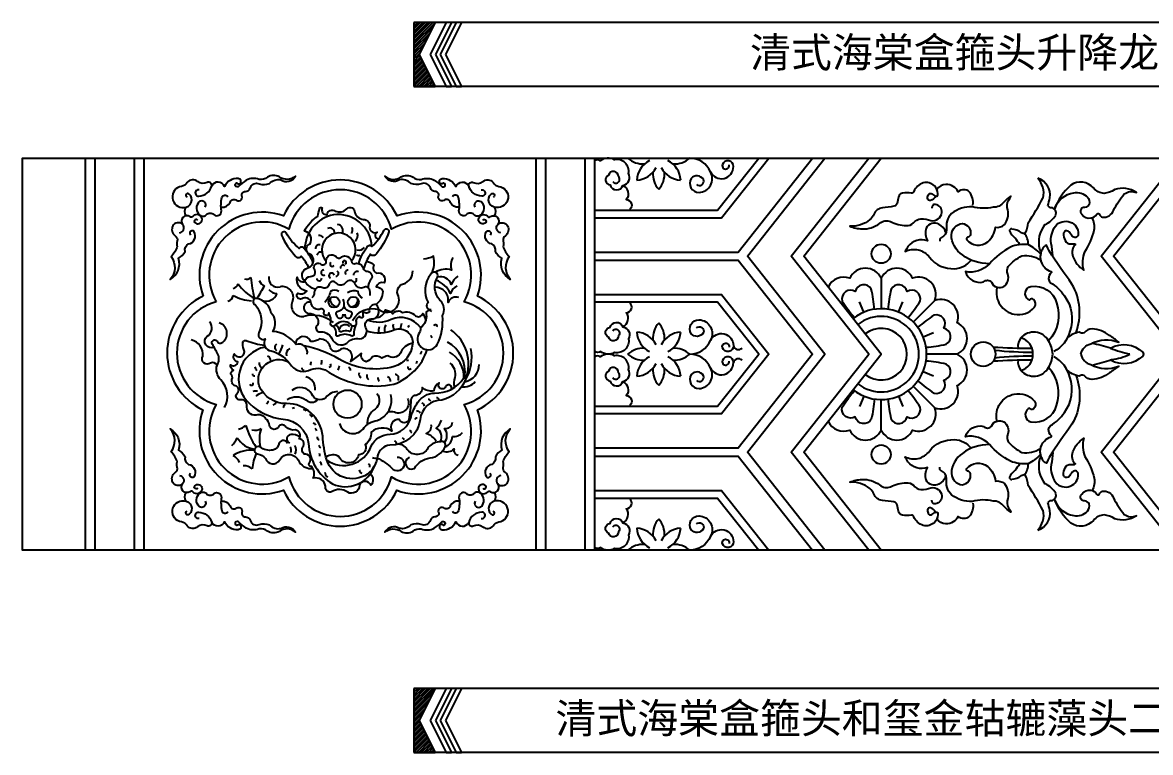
# Model space of a CAD drawing. Extents: x -66030 to 95157, y -13132 to 45879.
# Drawn here: x -57159 to -56008, y 3787 to 4532 of the extents above; entities that cross this region are included whole.
import ezdxf

# ---------------------------------------------------------------- set-up
doc = ezdxf.new("R2010")
doc.units = 0
doc.header["$LTSCALE"] = 100
doc.header["$MEASUREMENT"] = 0
for name, color, linetype in [('3', 11, 'CONTINUOUS'), ('4', 121, 'CONTINUOUS'), ('BH', 21, 'CONTINUOUS'), ('TEXT', 105, 'CONTINUOUS')]:
    doc.layers.add(name, color=color, linetype=linetype)
doc.styles.add('HZ', font='simhei.ttf')

# ---------------------------------------------------------------- blocks, each defined once
blk = doc.blocks.new('A$C7AC24738')
at = {"layer": '3'}
for p, q in [((64.1, 0), (64.1, 400)), ((74.1, 0), (74.1, 400)), ((114.1, 0), (114.1, 400)), ((124.1, 0), (124.1, 400)), ((524.1, 0), (524.1, 400)), ((534.1, 0), (534.1, 400)), ((574.1, 0), (574.1, 400)), ((584.1, 0), (584.1, 400)), ((858.5, 242.7), (854.1, 253.3)), ((893.9, 242.7), (898.3, 253.3)), ((918.9, 217.7), (929.5, 222.1)), ((918.9, 182.3), (929.5, 177.9)), ((858.5, 157.3), (854.1, 146.7)), ((893.9, 157.3), (898.3, 146.7))]:
    blk.add_line(p, q, dxfattribs=at)
for points in [[(584.1, 339), (713.2, 339), (761.4, 400)], [(584.1, 347), (709.3, 347), (751.2, 400)], [(584.1, 304), (730.1, 304), (806.1, 400)], [(818.8, 0), (739.7, 100), (818.8, 200), (739.7, 300), (818.8, 400)], [(863.5, 0), (784.3, 100), (863.5, 200), (784.3, 300), (863.5, 400)], [(876.2, 0), (797.1, 100), (876.2, 200), (797.1, 300), (876.2, 400)], [(1179.8, 0), (1100.7, 100), (1179.8, 200), (1100.7, 300), (1179.8, 400)], [(1192.6, 0), (1113.4, 100), (1192.6, 200), (1113.4, 300), (1192.6, 400)], [(584.1, 296), (730.1, 296), (806.1, 200), (730.1, 104), (584.1, 104)], [(584.1, 261), (713.2, 261), (761.4, 200), (713.2, 139), (584.1, 139)], [(584.1, 147), (709.3, 147), (751.2, 200), (709.3, 253), (584.1, 253)], [(584.1, 96), (730.1, 96), (806.1, 0)], [(584.1, 61), (713.2, 61), (761.4, 0)], [(584.1, 53), (709.3, 53), (751.2, 0)]]:
    blk.add_lwpolyline(points, dxfattribs=at)
for points in [[(602.2, 376.1, 1.086152), (608, 381.1, 0.91975), (598, 382.6, 0.758314), (599.5, 372.6, 0.740247), (612.6, 372.2, 0.518222), (618.4, 384.5, 0.518414), (604.1, 398.4, 0.295333), (589.5, 397.2, 0.335042), (584.1, 397.4)], [(701.9, 386, 0.302356), (680.8, 400)], [(687.6, 373.1, 0.783034), (694.8, 378, 0.523758), (682.2, 379.1, 0.584749), (690.3, 364.9, 0.562351), (701.9, 386, 0.798974), (725.4, 391.4, 0.885566), (714.2, 393.4, 1.27175), (721.1, 393)], [(202.9, 349.9, 0.310778), (211.7, 354.8, -0.458646), (217.5, 357.5, 0.82408), (223.8, 361.5, -0.555719), (227.4, 365.9, 0.321846), (232.2, 369.5, -0.439173), (241.5, 373.8, 0.204998), (251.9, 374.2, -0.249845), (263.6, 377.8, 0.440117), (278.4, 381.5, -0.349568), (262.1, 380.8, 0.267481), (249.8, 380.6, -0.227632), (241.5, 378.2, 0.210096), (228.2, 377.5, 0.03781), (220, 370.8, -1.109065), (218.6, 374.8, 0.374702), (222.1, 374.2, 0.656493), (220, 379.1, 0.317304), (206, 370.9, 0.650652), (193, 371.6)], [(445.3, 349.9, -0.310778), (436.5, 354.8, 0.458646), (430.8, 357.5, -0.82408), (424.5, 361.5, 0.555719), (420.8, 365.9, -0.321846), (416.1, 369.5, 0.439173), (406.8, 373.8, -0.204998), (396.3, 374.2, 0.249845), (384.6, 377.8, -0.440117), (369.8, 381.5, 0.349568), (386.2, 380.8, -0.267481), (398.5, 380.6, 0.227632), (406.8, 378.2, -0.210096), (420.1, 377.5, -0.03781), (428.2, 370.8, 1.109065), (429.7, 374.8, -0.374702), (426.1, 374.2, -0.656493), (428.2, 379.1, -0.317304), (442.2, 370.9, -0.650652), (455.3, 371.6)], [(180.2, 367.7, 1.130879), (179.7, 361.2, 0.331427), (193, 371.6, 0.63231), (188.3, 375.1, -0.273319), (178.6, 376, 0.454289), (168.1, 375.1, -0.227719), (162.2, 371.1, 0.988653), (164.7, 349.7, 0.711253), (170, 363.3, 1.363735), (167.9, 360.2, 1.363735)], [(468.1, 367.7, -1.130879), (468.5, 361.2, -0.331427), (455.3, 371.6, -0.63231), (459.9, 375.1, 0.273319), (469.7, 376, -0.454289), (480.2, 375.1, 0.227719), (486, 371.1, -0.988653), (483.6, 349.7, -0.711253), (478.2, 363.3, -1.363735), (480.3, 360.2, -1.363735)], [(612.6, 372.2, -0.467092), (616.1, 357.7, -0.661983), (619.7, 347.5)], [(931.5, 361.5, -0.291721), (926.4, 356.7, -0.437061), (923.6, 358.9, -0.186566), (924.8, 363.2, -0.408935), (928, 363.4, 0.108567), (932.1, 361.3, 0.332428), (933.5, 361.6, 0.098596), (934, 363.8, 0.161916), (930.5, 371.8, 0.252329), (919.1, 374.7, 0.202344), (909.4, 366, -0.41095), (907.1, 364.2, 0.09457), (897.9, 364.3, 0.264213), (894.6, 361.8, 0.102607), (892.9, 355.4, -0.321601), (889.2, 350.8, -0.009067), (877.4, 349.4, 0.254367), (868.6, 342.6, -0.137889), (864.5, 337.2, -0.204306), (844.2, 330.6, 0.09875), (856.6, 327.8, 0.178977), (874.6, 333.4, -0.304042), (885.7, 335.2, 0.103149), (901.8, 331.2, 0.234601), (909, 333.8, -0.1839), (916.7, 338.1, -0.095491), (927, 336.4, 0.454947), (938, 344.4, 0.399254), (931.6, 352.8, 0.497309), (928, 348.8, 0.348644)], [(969.7, 352.1, 0.224213), (966.1, 365.6, 0.374696), (954.9, 365.7, 0.278618), (942.3, 373.1, 0.240842), (932.9, 368.1, 0.165693)], [(1053.5, 348.9, -0.274884), (1072.7, 364.7, -0.247114), (1086.7, 360.3, -0.255255), (1088.5, 352.7, -0.2466), (1083.8, 349.7, 0.275054), (1080.2, 348, 0.331434), (1080.9, 342.7, 0.290268), (1090, 338.9, 0.279691), (1096.1, 342.7, -0.601907), (1098.6, 343, 0.233442), (1102, 339.7, 0.347725), (1113.2, 346.7, -0.056369), (1124.3, 363.4, -0.278071), (1136.7, 364.8, 0.239532), (1114.5, 367.9, -0.125239), (1103.7, 364, -0.214468), (1093, 369.6, 0.379926), (1069.7, 372.3, 0.123933), (1053, 348, 0.123933)], [(186.3, 349.9, 1.046834), (179.1, 354.1, 0.471482), (182.7, 340.8, 0.269224), (187.7, 342.3, -0.428676), (195.3, 342.3, 0.662797), (202.9, 346.2, -0.097643), (203.4, 359.7, -0.663723), (209.5, 360.6)], [(461.9, 349.9, -1.046834), (469.2, 354.1, -0.471482), (465.5, 340.8, -0.269224), (460.6, 342.3, 0.428676), (453, 342.3, -0.662797), (445.3, 346.2, 0.097643), (444.9, 359.7, 0.663723), (438.7, 360.6)], [(986.8, 292.3, -0.171225), (959.2, 301.2, -0.247912), (947.8, 321.8, -0.378787), (959, 333.2, -0.440652), (967.3, 321.9, -0.301053), (964.1, 319.2, 0.443871), (963.5, 316.7, 0.405876), (984.9, 314.5, 0.190064), (992.7, 329.4, 0.21315), (1001.9, 332.1, 0.235303), (1005.3, 347.2, -0.238547), (1006.2, 356.9, 0.109966), (1008.5, 361.2, 0.072766), (1001.5, 355.2, -0.248726), (990.5, 349.8, -0.11668), (969.3, 350.2, 0.183346), (948.1, 343.6, 0.249102), (943, 326.9, -0.280608), (937.8, 319, 0.474435), (936.2, 315.3, 0.474435)], [(288.1, 274.2, -0.62365), (291.2, 288, 0.693281), (292.5, 302.5, -0.638095), (293.3, 312.7, 0.52329), (287.6, 325.5, -0.132509), (301.2, 340.8, -0.001972), (303, 348.3, -0.757977), (305.7, 349.2, 0.624918), (310.9, 342.5, -0.613501), (319, 345.9, 0.317022), (330.8, 348.3, -0.725001), (338.9, 344.3, 0.289499), (349.4, 337.2, -0.425115), (354, 329.3, 0.569026), (362, 324.6, 0.81395), (363.5, 317.6, 0.81395)], [(160.1, 323.7, 0.613739), (163.3, 332.2, 0.515798), (153.2, 330.8, 0.347237), (155.6, 320.8, -0.344938), (157.8, 315.4, 0.159841), (157.9, 309.9, -0.116888), (151.5, 299.7, -0.363475), (150.5, 276.3, 0.357198), (159.2, 297.8, 0.138305), (165.8, 304.7, -0.344206), (169.4, 312.4, 0.510534), (175.1, 324.9, 1.079479), (171.3, 321.5)], [(178.7, 336.6, 1.020451), (175.6, 334.4, 0.701022), (183.1, 337.4, 0.65718), (174, 340.7, -0.428237), (170.8, 340.3, 0.852992), (163.3, 332.2, 0.885227)], [(356.5, 309.7, 0.439093), (317.2, 342.1, 0.358518), (288, 307, 0.358518)], [(469.6, 336.6, -1.020451), (472.6, 334.4, -0.701022), (465.2, 337.4, -0.65718), (474.3, 340.7, 0.428237), (477.4, 340.3, -0.852992), (484.9, 332.2, -0.885227)], [(488.1, 323.7, -0.613739), (484.9, 332.2, -0.515798), (495, 330.8, -0.347237), (492.7, 320.8, 0.344938), (490.4, 315.4, -0.159841), (490.3, 309.9, 0.116888), (496.7, 299.7, 0.363475), (497.7, 276.3, -0.357198), (489.1, 297.8, -0.138305), (482.5, 304.7, 0.344206), (478.8, 312.4, -0.510534), (473.2, 324.9, -1.079479), (477, 321.5)], [(1051.2, 300.2, 0.063681), (1049.5, 313, -0.176538), (1054, 330.7, -0.327128), (1069.1, 334.6, -0.344557), (1077.2, 322.4, -0.61801), (1072.1, 319.6, -0.079795), (1068.8, 323.7, 0.32137), (1064.4, 325.7, 0.218026), (1062.4, 323.5, 0.168951), (1064.1, 315.8, 0.331423), (1069.7, 312.4, -0.21007), (1074.5, 311.9, 0.22978), (1071.3, 306.5, 0.158706), (1071.8, 299.7, 0.156555), (1083, 285.7, -0.164112), (1084, 304.5, 0.098922), (1093.5, 326.4, 0.166554), (1091.4, 339.2)], [(296.6, 293.2, 0.086253), (287.3, 307.8, 0.615137), (282.4, 307.7, -0.092944), (268.9, 323.7, 0.817016), (264.1, 321.5, 0.078948), (278.5, 300, 0.546622), (284.4, 300.1, -0.068463), (291.8, 288.2)], [(343, 292.5, -0.094771), (351.7, 309.4, -0.615137), (356.5, 309.7, 0.092944), (368.9, 326.6, -0.817016), (373.8, 324.8, -0.078948), (361, 302.3, -0.546622), (355.1, 301.9, 0.081623), (347.8, 286.9)], [(941.9, 324.2, 0.235471), (935.1, 332.5, 0.427463), (922.2, 328.6, 0.229649), (923.5, 315.7, 0.32909), (903.4, 309.7, 0.034927), (900.5, 304.6, -0.16805), (913.9, 306.5, -0.163311), (925.5, 298.8, 0.241491), (951, 287.2, 0.227223), (968.1, 296)], [(1038.9, 302.4, 0.075686), (1026.1, 311.8, 0.123791), (1008.1, 309.2, 0.090069), (986.8, 292.3, -0.258925), (962.2, 284.2, 0.398628), (980.7, 273.7, -0.448505), (988.8, 273.4, 0.24955), (994.4, 268.2, 0.182286), (1001.2, 268.9, 0.333474), (1005.4, 281.7, -0.223242), (1005.9, 289.3, -0.110249), (1019.8, 300.2, -0.194826), (1038.8, 296.1)], [(1075, 222, 0.223055), (1070.9, 271.5, -0.015361), (1047.5, 305.4, -0.033552), (1044.9, 311.2, 0.207195), (1040.9, 307.5, 0.099448), (1039.2, 303.5, 0.027763), (1038.5, 300.1, 0.054043), (1038.6, 297.1, 0.134475), (1042.7, 288.7, 0.14214), (1049.7, 284.2, -0.634389), (1049.9, 283.2, 0.224478), (1047, 276.9, 0.211156), (1049, 272.9, -0.11075), (1063.1, 259.6, -0.251109), (1068.7, 223.4, -0.216664), (1052.5, 202.8)], [(298.8, 266.2, -0.192323), (288.1, 274.2, -0.371236), (293.8, 279.3, 0.653008), (297.7, 286.7, -0.854587), (304.8, 291.5, 0.627025), (309.9, 295.4, -0.671263), (319.7, 299.8, 0.563985), (325.5, 299.3, -0.492753), (335.7, 294.8, 0.595438), (339.5, 292.5, -0.421858), (347.7, 287.5, 0.279572), (351.7, 284.5, -0.576611), (355.8, 276.4, 0.239822), (352.7, 267.8, 0.239822)], [(417.1, 282.2, 0.20916), (419.2, 299.8, -0.101285), (409.1, 297)], [(350.9, 294.7, -0.196722), (358.7, 290.8, 0.448682), (361.2, 282.7, -0.653065), (368.9, 272.8, 0.385121), (360.7, 268.6, -0.373037), (367.5, 263.8, -0.247367), (360.7, 250.8, 0.522284), (353.9, 243.1, -0.466815), (347.3, 243.7, 0.122733), (347.3, 239.6, -1.244252), (344.1, 238.4, 0.44251), (340.5, 231.8, -0.875136), (334.7, 230.6, 0.385369), (319.6, 230.1, -0.737565), (314.2, 230.6, 0.177372), (312.5, 242.3, -1.46177), (307.9, 243.2, 0.614172), (302.8, 245.6, -0.421088), (294.3, 253.2, 0.471111), (284.9, 256.6, -0.857623), (280.8, 262.3, 0.351057), (290, 264.2, -0.431266), (280.3, 278.5, 0.462806), (288.1, 274.2, 0.480309)], [(439.2, 298.6, 0.209275), (437.6, 285.8, 0.231263), (421.4, 283.5, 0.231263)], [(336.7, 234.4, -0.363585), (363.7, 245.4, 0.740754), (383.6, 259.2, -0.497751), (388.6, 271.8, 0.353964), (398.1, 285, 0.353964)], [(417.6, 243.4, 0.870556), (412, 240.4, -0.268855), (406.2, 227.1, -0.176077), (404, 220.5, 0.961253), (423.2, 209.8, 0.131829), (428.5, 239.3, 0.354537), (425.9, 255.2, -0.329986), (423.4, 278.7, 0.997452), (416.6, 281.5, 0.298305), (413.8, 252.6, 0.774652), (416.9, 245.5)], [(444, 279.7, 0.119491), (437.5, 271.1, 0.380312), (423.4, 278.7, 0.380312)], [(876.2, 277.5, 0.630869), (844.1, 277.5, 0.384355), (822.1, 268.4, 0.137342)], [(931, 254.8, 0.630869), (908.3, 277.5, 0.630869), (876.2, 277.5), (876.2, 246.3)], [(354.7, 259.9, 0.120746), (353.9, 266.3, 0.457927), (348.3, 268.1, -0.460788), (339, 272.4, 0.539873), (329.8, 273.2, -0.520478), (320.3, 272.3, 0.65739), (312.6, 270.6, -0.470116), (305.5, 268, 0.535048), (297.7, 263, -0.268854), (295.3, 257.6)], [(322.6, 264, 0.291234), (314.3, 264, -0.099469), (308.6, 252.8)], [(445.3, 257.7, 0.406718), (434.2, 252.7, 0.464846), (421, 268.3, 0.464846)], [(443.6, 269.2, 0.284625), (436.7, 261.9, 0.196743), (421.9, 275.4)], [(869.2, 245.7, 0.036886), (866.1, 266.3, 0.695033), (849.8, 263.8, 0.695033), (836.5, 254, 0.036886), (848.8, 237.3)], [(903.6, 237.3, 0.036886), (915.9, 254, 0.695033), (902.6, 263.8, 0.695033), (886.3, 266.3, 0.036886), (883.2, 245.7)], [(994.3, 267.6, 0.417985), (1012, 240.7, 0.267385), (1032.7, 247.8, 0.36593), (1031.7, 255.9, 0.367265), (1027.6, 255.2, -0.150384), (1026.3, 255.8, -0.666006), (1029, 268.9, -0.391651), (1055.2, 252.3, -0.269669), (1047, 213.6)], [(290.5, 200, 0.593117), (279.1, 209.7, 0.217518), (255.5, 223.2, 0.344091), (253.8, 241.9, 0.304616), (239.1, 256.7, 0.975878), (237.4, 250.5, -0.297269), (241.1, 221.7, 0.754165), (247.7, 215.7, 0.583614), (253.8, 203.4, -0.173108), (274.5, 188.1, 0.367067), (294.3, 184.4, -0.259745), (312.9, 181.4, 0.193139), (378.8, 169.3, 0.228997), (413, 204.6, 0.22306)], [(347, 257.1, -0.29845), (342.6, 264, 0.21378), (331.5, 262.6, 0.21378)], [(953.7, 200, 0.630869), (953.7, 232.1, 0.630869), (931, 254.8), (908.9, 232.7)], [(294.4, 253, 1.04149), (292, 241.4, -0.589623), (301, 229.5, 0.634259), (302.2, 222.7, -0.334014), (315.7, 215.9, 0.488345), (330.9, 211.3, -0.298175), (344, 215.5, 0.560544), (350, 227.5, -0.607458), (357.6, 235.9, 0.589094), (360.7, 250.8, 0.589094)], [(334.8, 237.6, 0.093262), (336.4, 241.1, 0.332763), (334.9, 243.3, -0.207044), (328, 248.2, -0.207044), (321.1, 243.3, 0.332763), (319.6, 241.1, 0.093262), (321.2, 237.6)], [(360.1, 237.2, 0.330474), (370.3, 245.1, -0.189481), (377.9, 241.3, -0.434502), (387.6, 242.5, -0.307647), (400.8, 239.2, 0.492858), (408.4, 241.4, -0.071639), (411.5, 234.4)], [(612.6, 227.8, 0.467092), (616.1, 242.3, 0.661983), (619.7, 252.5)], [(195.4, 207.2, -0.893258), (188.3, 218.3, 0.481392), (190.8, 233)], [(206, 145.7, 0.340163), (202.2, 173.7, -0.25374), (198.4, 188.6, 0.261253), (199.3, 200.1, 0.024563), (193.7, 209.9, -1.182525), (198.8, 212.5, 0.489965), (204.4, 212.4, 0.609279), (200.5, 231.9)], [(406.2, 227.1, 0.350715), (376.1, 235.3, -0.218148), (352.1, 234.8)], [(602.2, 223.9, -1.086152), (608, 218.9, -0.91975), (598, 217.4, -0.758314), (599.5, 227.4, -0.740247), (612.6, 227.8, -0.518222), (618.4, 215.5, -0.518414), (604.1, 201.6, -0.295333), (589.5, 202.8, -0.335042), (584.1, 202.6)], [(687.6, 226.9, -0.783034), (694.8, 222, -0.523758), (682.2, 220.9, -0.584749), (690.3, 235.1, -0.562351), (701.9, 214, -0.798974), (725.4, 208.6, -0.885566), (714.2, 206.6, -1.27175), (721.1, 207)], [(921.9, 207, 0.036886), (942.5, 210.1, 0.695033), (940, 226.4, 0.695033), (930.2, 239.7, 0.036886), (913.5, 227.4)], [(351.1, 223.8, 0.172832), (379.8, 225, -0.553773), (398, 210.3, -0.298571), (379.2, 187.3, -0.198485), (323, 194.9, 0.086281), (287.5, 208.4)], [(339.7, 229.4, 0.097025), (338, 220.1, -0.640417), (335.3, 218.7, 0.244522), (322.7, 218.7, -0.787865), (320, 220.1, 0.282682), (317, 228.1)], [(336.4, 228.8, 0.069471), (334.6, 223.4, -0.335032), (332.8, 223.6, 0.177824), (325.5, 222.9, -0.442086), (323.4, 223.8, 0.186383), (320.5, 229.2, 0.186383)], [(1015.9, 193.8, 0.203685), (1018.7, 183.3, 0.508002), (1047, 186.4, 0.129039), (1051.2, 200, 0.129039), (1047, 213.6, 0.508002), (1018.7, 216.7, 0.203685), (1015.9, 206.2)], [(1079.9, 200, -0.281708), (1090.1, 210.6, -0.226467), (1118.6, 212.2, 0.03606), (1109.2, 219, 0.155681), (1091.5, 225.9, 0.207374), (1083.2, 221.8, -0.270566), (1078.3, 222.3, 0.147036), (1066.2, 216.6, 0.147036)], [(198.4, 188.6, 0.409109), (191.8, 190.9, -0.834113), (183.8, 197.9, 0.397121), (172.1, 214.5, 0.397121)], [(355, 78, -0.395921), (355.3, 66.2, 0.694252), (343.7, 66.2, -0.572193), (331.8, 59.1, 0.31639), (315.4, 59.5, -0.594546), (309.1, 65.2, 0.442532), (296.5, 73.4, 0.288168), (295, 85.4, -0.697438), (292.7, 89, 0.686337), (287.2, 98, -0.329712), (285.8, 105.2, 0.608196), (282.3, 113.6, 0.55821), (278.5, 122.7, -0.233532), (268.8, 125.8, 0.488997), (261.5, 126.5, -0.730222), (251.8, 127.2, 0.23708), (248, 134.3, 0.312009), (238.2, 137.8, -0.521548), (229, 147.8, 0.440805), (221.9, 153.5, -0.671875), (218.6, 159.6, 0.540571), (218.2, 167.4, -0.464553), (213.6, 174.3, 0.360369), (212.5, 179.7, -0.308729), (215.1, 183.6, -0.30267), (212.2, 189.2, 0.643658), (219.6, 192.3, -0.545887), (216, 200.2, 0.771701), (226.6, 202.7, -0.104974), (224.7, 210.9, -0.64144), (228.8, 213.7, 0.072442), (246.6, 209.3, 0.072442)], [(247.4, 207.3, 0.620032), (231.8, 149.2, 0.161714), (265.8, 133.8, -0.352274), (291.9, 109, 0.252398), (316.2, 67.6, 0.438639), (359.1, 85.9)], [(398, 211.1, 0.272039), (385.5, 200.9, -0.429716), (372.6, 198.4, 0.04534), (366.6, 196, 0.254134), (357, 197.2, -0.203741), (350.7, 192.3, -0.432693), (345.7, 200.6, 0.030215), (334.6, 192.4, 0.886136), (323, 203.9, -0.604656), (314, 207.8, 0.315983), (303, 215.6, -0.162897), (294.3, 212.9, 0.769142), (278.4, 210.6)], [(701.9, 186, 0.302356), (680.8, 200, 0.302356), (701.9, 214)], [(1018.7, 183.3, 0.349126), (1031.1, 200, 0.349126), (1018.7, 216.7, 0.349126)], [(1110.2, 206.1, -0.341788), (1143.1, 201.9, -0.199108), (1143.9, 200, -0.199108), (1143.1, 198.1, -0.341788), (1110.2, 193.9)], [(602.2, 176.1, 1.086152), (608, 181.1, 0.91975), (598, 182.6, 0.758314), (599.5, 172.6, 0.740247), (612.6, 172.2, 0.518222), (618.4, 184.5, 0.518414), (604.1, 198.4, 0.295333), (589.5, 197.2, 0.335042), (584.1, 197.4)], [(687.6, 173.1, 0.783034), (694.8, 178, 0.523758), (682.2, 179.1, 0.584749), (690.3, 164.9, 0.562351), (701.9, 186, 0.798974), (725.4, 191.4, 0.885566), (714.2, 193.4, 1.27175), (721.1, 193)], [(931, 145.2, 0.630869), (953.7, 167.9, 0.630869), (953.7, 200), (922.5, 200)], [(1075, 178, -0.223055), (1070.9, 128.5, 0.015361), (1047.5, 94.6, 0.033552), (1044.9, 88.8, -0.207195), (1040.9, 92.5, -0.099448), (1039.2, 96.5, -0.027763), (1038.5, 99.9, -0.054043), (1038.6, 102.9, -0.134475), (1042.7, 111.3, -0.14214), (1049.7, 115.8, 0.634389), (1049.9, 116.8, -0.224478), (1047, 123.1, -0.211156), (1049, 127.1, 0.11075), (1063.1, 140.4, 0.251109), (1068.7, 176.6, 0.216664), (1052.5, 197.2)], [(1079.9, 200, 0.281708), (1090.1, 189.4, 0.226467), (1118.6, 187.8, -0.03606), (1109.2, 181, -0.155681), (1091.5, 174.1, -0.207374), (1083.2, 178.2, 0.270566), (1078.3, 177.7, -0.163809), (1065.1, 184.4, -0.18002)], [(310.4, 92, 0.495055), (355.6, 106, -0.286761), (375, 118.4, 0.342957), (396.4, 136.1, -0.081779), (403.3, 150.9, -0.236445), (420.4, 160.3, 0.265774), (450.1, 175.6, -1.022016), (452, 174.4, -0.25164), (427.8, 153.2, 0.386485), (405.7, 133.3, -0.388277), (374.7, 107.2, 0.309653), (362.3, 96.3, -0.206455), (351.9, 77.7, -0.504092), (310.4, 92, -0.060833), (306.3, 116.3, 0.384739), (269.4, 149.6, -0.309672), (241.5, 167.7, -0.664782), (271.4, 192.1)], [(441, 166.2, -0.15601), (441.5, 176.2, 0.270807), (436.4, 190.9, 0.270807)], [(913.5, 172.6, 0.036886), (930.2, 160.3, 0.695033), (940, 173.6, 0.695033), (942.5, 189.9, 0.036886), (921.9, 193)], [(994.3, 132.4, -0.417985), (1012, 159.3, -0.267385), (1032.7, 152.2, -0.36593), (1031.7, 144.1, -0.367265), (1027.6, 144.8, 0.150384), (1026.3, 144.2, 0.666006), (1029, 131.1, 0.391651), (1055.2, 147.7, 0.269669), (1047, 186.4)], [(298.4, 163.2, 0.392269), (288.9, 177, 0.392269)], [(321.5, 161.9, 0.219284), (309.4, 155.7, -0.506062), (295.1, 159.2, 0.452956), (274.9, 163, 0.452956)], [(437.3, 164, 1.019407), (431.7, 166.9, -1.144763), (425.2, 170.6, 0.279881), (419.6, 162.6, -0.251812), (407.9, 166, -0.423337), (399.9, 157.7, 0.325347), (396.2, 153, -0.024698), (394.3, 133.3, -0.712275), (384.5, 133.5, 0.605925), (376.9, 121.6, 0.338151), (355.6, 120.5, -0.260942), (349.7, 107.7, -0.538382), (342.9, 97.3, -0.719222), (322.9, 95.3, 0.334763), (309.6, 94.8)], [(612.6, 172.2, -0.467092), (616.1, 157.7, -0.661983), (619.7, 147.5)], [(869.2, 154.3, -0.036886), (866.1, 133.7, -0.695033), (849.8, 136.2, -0.695033), (836.5, 146, -0.036886), (848.8, 162.7)], [(876.2, 122.5, 0.630869), (908.3, 122.5, 0.630869), (931, 145.2), (908.9, 167.3)], [(883.2, 154.3, 0.036886), (886.3, 133.7, 0.695033), (902.6, 136.2, 0.695033), (915.9, 146, 0.036886), (903.6, 162.7)], [(270, 153.8, -0.308698), (288.9, 153.5, 0.435474), (301.4, 153.8, 0.435474)], [(323.4, 129.2, 0.582335), (347.4, 123.5, -0.228651), (361.9, 132.3, 0.388579), (375.7, 158.9, 0.388579)], [(361.5, 159.9, -0.426387), (359.7, 143.9, 0.270942), (351.5, 127.5, 0.270942)], [(392.9, 154.9, -0.694838), (379.4, 140.7, 0.127504), (372.9, 141, 0.127504)], [(822.1, 131.6, 0.384355), (844.1, 122.5, 0.630869), (876.2, 122.5), (876.2, 153.7)], [(421.9, 111.1, 0.203045), (412, 119, 0.345743), (417.1, 128, 0.345743)], [(426.3, 110.7, 0.443127), (422.1, 124.5, 0.149829), (427.4, 132.8)], [(430.6, 109.8, 0.341726), (430.6, 124.3, 0.439479), (438.7, 130.6, 0.439479)], [(1038.9, 97.6, -0.075686), (1026.1, 88.2, -0.123791), (1008.1, 90.8, -0.090069), (986.8, 107.7, 0.258925), (962.2, 115.8, -0.398628), (980.7, 126.3, 0.448505), (988.8, 126.6, -0.24955), (994.4, 131.8, -0.182286), (1001.2, 131.1, -0.333474), (1005.4, 118.3, 0.223242), (1005.9, 110.7, 0.110249), (1019.8, 99.8, 0.194826), (1038.8, 103.9)], [(160.1, 76.3, -0.613739), (163.3, 67.8, -0.515798), (153.2, 69.2, -0.347237), (155.6, 79.2, 0.344938), (157.8, 84.6, -0.159841), (157.9, 90.1, 0.116888), (151.5, 100.3, 0.363475), (150.5, 123.7, -0.357198), (159.2, 102.2, -0.138305), (165.8, 95.3, 0.344206), (169.4, 87.6, -0.510534), (175.1, 75.1, -1.079479), (171.3, 78.5)], [(431.3, 105.5, 0.301822), (438.7, 116.1, 0.266731), (449, 120.1)], [(488.1, 76.3, 0.613739), (484.9, 67.8, 0.515798), (495, 69.2, 0.347237), (492.7, 79.2, -0.344938), (490.4, 84.6, 0.159841), (490.3, 90.1, -0.116888), (496.7, 100.3, -0.363475), (497.7, 123.7, 0.357198), (489.1, 102.2, 0.138305), (482.5, 95.3, -0.344206), (478.8, 87.6, 0.510534), (473.2, 75.1, 1.079479), (477, 78.5)], [(270.4, 108.7, 0.638901), (261.9, 109.6, -0.300902), (255.3, 102.1, -0.212547), (242.4, 105.4, 1.15526), (239.8, 98.2, -0.191988), (248, 93.4, 0.627631), (262.2, 91.7, -0.336191), (273.9, 97.5, -0.243627), (282.5, 89.5, 0.277677), (296.2, 83.5, 0.277677)], [(394.9, 94.7, 1.093112), (399.9, 83.5, -0.238081), (415.8, 94.1, 0.255927), (431.3, 105.5, 0.6712), (426.3, 110.7, 0.195472), (414.4, 105.5, -0.542489), (393.4, 101.6, 0.234169), (384, 108.3, 0.234169)], [(941.9, 75.8, -0.235471), (935.1, 67.5, -0.427463), (922.2, 71.4, -0.229649), (923.5, 84.3, -0.32909), (903.4, 90.3, -0.034927), (900.5, 95.4, 0.16805), (913.9, 93.5, 0.163311), (925.5, 101.2, -0.241491), (951, 112.8, -0.227223), (968.1, 104)], [(986.8, 107.7, 0.171225), (959.2, 98.8, 0.247912), (947.8, 78.2, 0.378787), (959, 66.8, 0.440652), (967.3, 78.1, 0.301053), (964.1, 80.8, -0.443871), (963.5, 83.3, -0.405876), (984.9, 85.5, -0.190064), (992.7, 70.6, -0.21315), (1001.9, 67.9, -0.235303), (1005.3, 52.8, 0.238547), (1006.2, 43.1, -0.109966), (1008.5, 38.8, -0.072766), (1001.5, 44.8, 0.248726), (990.5, 50.2, 0.11668), (969.3, 49.8, -0.183346), (948.1, 56.4, -0.249102), (943, 73.1, 0.280608), (937.8, 81, -0.474435), (936.2, 84.7, -0.474435)], [(1051.2, 99.8, -0.063681), (1049.5, 87, 0.176538), (1054, 69.3, 0.327128), (1069.1, 65.4, 0.344557), (1077.2, 77.6, 0.61801), (1072.1, 80.4, 0.079795), (1068.8, 76.3, -0.32137), (1064.4, 74.3, -0.218026), (1062.4, 76.5, -0.168951), (1064.1, 84.2, -0.331423), (1069.7, 87.6, 0.21007), (1074.5, 88.1, -0.22978), (1071.3, 93.5, -0.158706), (1071.8, 100.3, -0.156555), (1083, 114.3, 0.164112), (1084, 95.5, -0.098922), (1093.5, 73.6, -0.166554), (1091.4, 60.8)], [(361.8, 94.1, -0.085504), (376.9, 83.7, 0.541613), (389.3, 85.6, 0.558049), (382.2, 94.5, 0.558049)], [(429.1, 101.2, 0.301359), (440.4, 103.3, 0.448843), (444.4, 96.9, 0.448843)], [(931.5, 38.5, 0.291721), (926.4, 43.3, 0.437061), (923.6, 41.1, 0.186566), (924.8, 36.8, 0.408935), (928, 36.6, -0.108567), (932.1, 38.7, -0.332428), (933.5, 38.4, -0.098596), (934, 36.2, -0.161916), (930.5, 28.2, -0.252329), (919.1, 25.3, -0.202344), (909.4, 34, 0.41095), (907.1, 35.8, -0.09457), (897.9, 35.7, -0.264213), (894.6, 38.2, -0.102607), (892.9, 44.6, 0.321601), (889.2, 49.2, 0.009067), (877.4, 50.6, -0.254367), (868.6, 57.4, 0.137889), (864.5, 62.8, 0.204306), (844.2, 69.4, -0.09875), (856.6, 72.2, -0.178977), (874.6, 66.6, 0.304042), (885.7, 64.8, -0.103149), (901.8, 68.8, -0.234601), (909, 66.2, 0.1839), (916.7, 61.9, 0.095491), (927, 63.6, -0.454947), (938, 55.6, -0.399254), (931.6, 47.2, -0.497309), (928, 51.2, -0.348644)], [(178.7, 63.4, -1.020451), (175.6, 65.6, -0.701022), (183.1, 62.6, -0.65718), (174, 59.3, 0.428237), (170.8, 59.7, -0.852992), (163.3, 67.8, -0.885227)], [(186.3, 50.1, -1.046834), (179.1, 45.9, -0.471482), (182.7, 59.2, -0.269224), (187.7, 57.7, 0.428676), (195.3, 57.7, -0.662797), (202.9, 53.8, 0.097643), (203.4, 40.3, 0.663723), (209.5, 39.4)], [(461.9, 50.1, 1.046834), (469.2, 45.9, 0.471482), (465.5, 59.2, 0.269224), (460.6, 57.7, -0.428676), (453, 57.7, 0.662797), (445.3, 53.8, -0.097643), (444.9, 40.3, -0.663723), (438.7, 39.4)], [(469.6, 63.4, 1.020451), (472.6, 65.6, 0.701022), (465.2, 62.6, 0.65718), (474.3, 59.3, -0.428237), (477.4, 59.7, 0.852992), (484.9, 67.8, 0.885227)], [(1053.5, 51.1, 0.274884), (1072.7, 35.3, 0.247114), (1086.7, 39.7, 0.255255), (1088.5, 47.3, 0.2466), (1083.8, 50.3, -0.275054), (1080.2, 52, -0.331434), (1080.9, 57.3, -0.290268), (1090, 61.1, -0.279691), (1096.1, 57.3, 0.601907), (1098.6, 57, -0.233442), (1102, 60.3, -0.347725), (1113.2, 53.3, 0.056369), (1124.3, 36.6, 0.278071), (1136.7, 35.2, -0.239532), (1114.5, 32.1, 0.125239), (1103.7, 36, 0.214468), (1093, 30.4, -0.379926), (1069.7, 27.7, -0.123933), (1053, 52, -0.123933)], [(180.2, 32.3, -1.130879), (179.7, 38.8, -0.331427), (193, 28.4, -0.63231), (188.3, 24.9, 0.273319), (178.6, 24, -0.454289), (168.1, 24.9, 0.227719), (162.2, 28.9, -0.988653), (164.7, 50.3, -0.711253), (170, 36.7, -1.363735), (167.9, 39.8, -1.363735)], [(202.9, 50.1, -0.310778), (211.7, 45.2, 0.458646), (217.5, 42.5, -0.82408), (223.8, 38.5, 0.555719), (227.4, 34.1, -0.321846), (232.2, 30.5, 0.439173), (241.5, 26.2, -0.204998), (251.9, 25.8, 0.249845), (263.6, 22.2, -0.440117), (278.4, 18.5, 0.349568), (262.1, 19.2, -0.267481), (249.8, 19.4, 0.227632), (241.5, 21.8, -0.210096), (228.2, 22.5, -0.03781), (220, 29.2, 1.109065), (218.6, 25.2, -0.374702), (222.1, 25.8, -0.656493), (220, 20.9, -0.317304), (206, 29.1, -0.650652), (193, 28.4)], [(445.3, 50.1, 0.310778), (436.5, 45.2, -0.458646), (430.8, 42.5, 0.82408), (424.5, 38.5, -0.555719), (420.8, 34.1, 0.321846), (416.1, 30.5, -0.439173), (406.8, 26.2, 0.204998), (396.3, 25.8, -0.249845), (384.6, 22.2, 0.440117), (369.8, 18.5, -0.349568), (386.2, 19.2, 0.267481), (398.5, 19.4, -0.227632), (406.8, 21.8, 0.210096), (420.1, 22.5, 0.03781), (428.2, 29.2, -1.109065), (429.7, 25.2, 0.374702), (426.1, 25.8, 0.656493), (428.2, 20.9, 0.317304), (442.2, 29.1, 0.650652), (455.3, 28.4)], [(468.1, 32.3, 1.130879), (468.5, 38.8, 0.331427), (455.3, 28.4, 0.63231), (459.9, 24.9, -0.273319), (469.7, 24, 0.454289), (480.2, 24.9, -0.227719), (486, 28.9, 0.988653), (483.6, 50.3, 0.711253), (478.2, 36.7, 1.363735), (480.3, 39.8, 1.363735)], [(612.6, 27.8, 0.467092), (616.1, 42.3, 0.661983), (619.7, 52.5)], [(969.7, 47.9, -0.224213), (966.1, 34.4, -0.374696), (954.9, 34.3, -0.278618), (942.3, 26.9, -0.240842), (932.9, 31.9, -0.165693)], [(687.6, 26.9, -0.783034), (694.8, 22, -0.523758), (682.2, 20.9, -0.584749), (690.3, 35.1, -0.562351), (701.9, 14, -0.798974), (725.4, 8.6, -0.885566), (714.2, 6.6, -1.27175), (721.1, 7)], [(602.2, 23.9, -1.086152), (608, 18.9, -0.91975), (598, 17.4, -0.758314), (599.5, 27.4, -0.740247), (612.6, 27.8, -0.518222), (618.4, 15.5, -0.518414), (604.1, 1.6, -0.295333), (589.5, 2.8, -0.335042), (584.1, 2.6)], [(701.9, 14, -0.302356), (680.8, 0)]]:
    blk.add_lwpolyline(points, format="xyb", dxfattribs=at)
for points in [[(184.2, 259.1, 0.632599), (184.1, 143.2, 0.632599), (266.1, 61.2, 0.632599), (382, 61.1, 0.632599), (464.1, 143.1, 0.632599), (464.1, 259.1, 0.632599), (382.1, 341.1, 0.632599), (266.2, 341.1, 0.632599)], [(197.7, 253.5, 0.769152), (197.7, 148.8, 0.769152), (271.7, 74.8, 0.769152), (376.4, 74.7, 0.769152), (450.5, 148.7, 0.769152), (450.5, 253.4, 0.769152), (376.5, 327.5, 0.769152), (271.8, 327.5, 0.769152)]]:
    blk.add_lwpolyline(points, format="xyb", close=True, dxfattribs=at)
for centre, radius in [((876.2, 302.4), 9.74), ((317.8, 253), 5.54), ((337.5, 253), 5.54), ((980.3, 200), 12.5), ((331.6, 149), 14.4), ((876.2, 97.6), 9.74)]:
    blk.add_circle(centre, radius, dxfattribs=at)
for centre, radius, start, end in [((633.3, 417.8), 23.8, 228.2486, 273.2486), ((650.5, 376.2), 23.8, 116.9605, 176.7514), ((647.8, 376.2), 23.8, 3.2486, 63.0395), ((665, 417.8), 23.8, 266.7514, 311.7514), ((625.4, 401.3), 23.8, 273.2486, 333.0395), ((666.9, 384.1), 23.8, 176.7514, 221.7514), ((631.4, 384.1), 23.8, 318.2486, 3.2486), ((672.9, 401.3), 23.8, 206.9605, 266.7514), ((1005.1, 355.8), 39, 22.005, 37.2638), ((1030, 361.9), 18.6, 352.6076, 70.6978), ((1019.2, 364.8), 22.8, 345.9307, 14.2515), ((670.9, 562.5), 422.5, 327.2735, 331.2391), ((802.2, 414.3), 252.2, 345.5457, 347.4572), ((171.5, 345.9), 6.27, 141.3241, 223.2143), ((476.7, 345.9), 6.27, 316.7857, 38.6759), ((1049.4, 352.8), 3.34, 206.6716, 289.5216), ((1048.1, 343.6), 6.54, 345.8415, 68.2444), ((1000.1, 336), 26.3, 331.2061, 355.8175), ((1032.4, 356), 26.2, 294.8337, 327.5253), ((322.6, 306.4), 17.2, 319.3083, 222.6016), ((313.4, 323.7), 5.03, 352.4849, 114.912), ((320.5, 326), 6.41, 334.0759, 80.8223), ((330, 326.9), 6.68, 325.65, 18.8097), ((335, 320.9), 7.02, 307.626, 23.4151), ((1008.9, 325.9), 1.87, 72.9457, 188.5408), ((1028.5, 336.9), 24.2, 207.7187, 230.1645), ((1007.3, 305.7), 22, 57.3628, 84.4108), ((1022.3, 328.8), 5.54, 235.5095, 278.3949), ((1009.4, 312.5), 16.8, 357.4329, 39.9095), ((1065.3, 314.3), 28.4, 140.7563, 194.543), ((302.7, 307.9), 3.78, 77.5022, 185.3079), ((303, 317), 4.14, 26.2613, 105.8416), ((960.8, 275.3), 67.5, 32.6857, 39.4447), ((304, 300.3), 3.77, 63.5874, 172.0548), ((342.7, 303.6), 3.01, 226.9498, 304.8844), ((343.3, 312.9), 6.8, 252.1677, 323.4482), ((1047.3, 309.7), 9.77, 194.5188, 214.9089), ((316.1, 291.7), 2.3, 128.2825, 328.8192), ((326.9, 288.4), 2.41, 35.6601, 208.2062), ((328.5, 293.6), 1.86, 292.9858, 216.851), ((228.6, 282.6), 6.24, 250.0979, 314.7326), ((338.6, 285.8), 105.9, 184.1542, 195.9323), ((260.3, 277.6), 9.19, 169.7638, 286.0737), ((302.7, 277.5), 2.57, 185.7869, 3.0047), ((307.2, 283.2), 2.68, 82.1742, 297.343), ((315.3, 280.1), 2.68, 13.3993, 242.1523), ((319.7, 282.3), 2.78, 272.3707, 57.9308), ((331.9, 283.1), 2.66, 81.0567, 222.6493), ((341.2, 280.6), 3.6, 66.3112, 179.8772), ((337, 276.3), 3.87, 311.3322, 17.0867), ((213.1, 274), 7.2, 285.1233, 341.4708), ((261.4, 301.3), 50.9, 215.4795, 241.0212), ((973.9, -181.4), 855.5, 148.195, 149.1963), ((251.7, 279.6), 11.2, 202.9375, 244.3607), ((259.4, 271.6), 9.76, 214.906, 271.2083), ((265.2, 257.9), 11.1, 344.1576, 101.9738), ((207.5, 261.3), 7.53, 284.5417, 349.9692), ((235.4, 295), 40.6, 239.7044, 267.6335), ((248.4, 266.1), 12, 252.5274, 339.4271), ((285.4, 249.4), 11, 150.0977, 278.6158), ((321.3, 256.1), 7.55, 176.0191, 267.8528), ((316.2, 250.5), 12.1, 349.0894, 26.8955), ((334.7, 255.9), 7.55, 270.646, 2.4797), ((876.2, 200), 46.3, 231.6419, 128.3581), ((296, 205.7), 34, 51.2168, 105.2371), ((323.6, 240.4), 3.65, 228.6663, 6.8927), ((332.4, 240.4), 3.65, 173.1073, 311.3337), ((382.3, 228.6), 4.39, 151.6808, 235.2583), ((407.2, 224.7), 21.6, 162.3578, 177.2943), ((666.9, 215.9), 23.8, 138.2486, 183.2486), ((631.4, 215.9), 23.8, 356.7514, 41.7514), ((876.2, 200), 38.5, 231.6419, 128.3581), ((329.5, 223.5), 6.54, 47.5497, 157.9492), ((374, 223.4), 10.9, 156.0685, 187.8537), ((376.1, 225), 6.9, 139.9696, 202.3731), ((394.9, 227.3), 1.62, 98.1117, 188.1179), ((451.1, 230.4), 36.2, 197.8715, 202.1152), ((421.3, 228.4), 1.66, 336.3852, 167.5865), ((412.3, 189.9), 42.8, 339.0969, 54.747), ((625.4, 198.7), 23.8, 26.9605, 86.7514), ((650.5, 223.8), 23.8, 183.2486, 243.0395), ((672.9, 198.7), 23.8, 93.2486, 153.0395), ((647.8, 223.8), 23.8, 296.9605, 356.7514), ((876.2, 200), 26.3, 231.6419, 128.3581), ((261.3, 207), 3.99, 125.3366, 234.6634), ((231.3, 218.5), 35.5, 328.627, 345.2858), ((417.4, 182.3), 34.1, 350.5992, 61.7857), ((730.5, 210), 5.27, 194.9423, 314.8167), ((1042.4, 1198.2), 992.3, 267.0012, 269.2689), ((1042.7, -13.9), 230.1, 72.9415, 77.866), ((249.3, 194.4), 3.56, 343.7684, 80.3971), ((274.9, 200.2), 5.91, 112.3229, 198.5158), ((408.8, 200.4), 2.69, 124.5719, 186.5162), ((421, 176.7), 29.3, 358.3342, 60.3055), ((410.5, 197.2), 47.8, 330.5763, 10.1734), ((633.3, 182.2), 23.8, 86.7514, 131.7514), ((633.3, 217.8), 23.8, 228.2486, 273.2486), ((650.5, 176.2), 23.8, 116.9605, 176.7514), ((647.8, 176.2), 23.8, 3.2486, 63.0395), ((665, 182.2), 23.8, 48.2486, 93.2486), ((665, 217.8), 23.8, 266.7514, 311.7514), ((1035.5, 647.5), 445.6, 264.4116, 269.4129), ((1035.5, -247.5), 445.6, 90.5871, 95.5884), ((1153.3, 318.1), 120.1, 248.9455, 258.8323), ((1104.7, 251.3), 57.2, 276.4231, 296.3394), ((243.6, 188.2), 6.62, 190.2054, 226.4227), ((245.6, 190.4), 4.23, 164.7181, 259.7804), ((287, 185.7), 1.99, 166.6932, 282.0349), ((311.5, 187.5), 17.9, 164.4495, 176.4517), ((-12.5, 224.4), 319.4, 353.7149, 354.4924), ((311.9, 188.8), 2.63, 291.4405, 33.8879), ((304.5, 190.8), 19, 337.5427, 352.2069), ((332.4, 184), 2.42, 346.3278, 83.0925), ((392.8, 192), 1.69, 45.8071, 121.5195), ((395, 186.6), 1.91, 151.6609, 322.8976), ((2172023, -543015.6), 2238529, 165.9562272, 165.9562996), ((447.9, 189.3), 17.9, 281.1832, 0.8151), ((625.4, 201.3), 23.8, 273.2486, 333.0395), ((666.9, 184.1), 23.8, 176.7514, 221.7514), ((631.4, 184.1), 23.8, 318.2486, 3.2486), ((672.9, 201.3), 23.8, 206.9605, 266.7514), ((730.5, 190), 5.27, 45.1833, 165.0577), ((1042.4, -798.2), 992.3, 90.7311, 92.9988), ((1039.8, 406.6), 223.8, 283.3366, 288.5683), ((236.5, 179.7), 1.93, 176.7295, 287.5514), ((346.7, 179.6), 3.59, 155.6099, 249.792), ((356.4, 178.4), 5.29, 170.039, 231.9619), ((368.7, 176.4), 6.25, 180.5688, 218.624), ((371.5, 173), 3.9, 345.8342, 75.3341), ((380.1, 175.6), 3.68, 321.9612, 87.1657), ((233.5, 170.3), 1.95, 206.6815, 15.3721), ((238.6, 142), 20.3, 87.2377, 99.911), ((450, 182.6), 16, 262.4462, 318.2383), ((245.8, 151), 9.47, 97.2394, 143.37), ((257.6, 144.8), 9.67, 132.6458, 155.269), ((251.4, 155.8), 8.89, 297.7631, 331.4811), ((256.8, 152.1), 11.2, 323.5823, 347.9938), ((407, 147), 3.04, 0.6487, 83.9342), ((413.6, 150.4), 3.39, 31.1262, 86.9776), ((422.6, 153.4), 2.22, 348.4787, 91.4859), ((272.1, 153), 9.07, 292.6082, 306.854), ((287.6, 141.5), 1.72, 12.9346, 119.1641), ((292.6, 135.4), 2.82, 6.3933, 89.664), ((403.2, 139.4), 2.5, 8.1052, 122.1124), ((214.8, 143.3), 20.7, 285.6504, 309.5465), ((295.9, 145.8), 70.5, 195.2478, 215.1901), ((296.2, 126.2), 3.41, 25.0953, 84.9506), ((402, 132.9), 1.84, 65.7816, 162.1197), ((236.9, 136.6), 14.2, 258.6438, 297.6221), ((277.1, 112.8), 35.5, 161.5797, 191.9567), ((274.2, 113.5), 4.59, 96.3684, 246.4653), ((275.1, 104.8), 13.3, 52.5971, 96.3499), ((294.4, 119.1), 6.55, 23.8522, 51.9287), ((302.3, 114.7), 1.85, 148.194, 281.8198), ((397.4, 121.9), 1.82, 147.5179, 265.6377), ((196.9, 123.9), 23.9, 314.0028, 337.4683), ((240.8, 128.4), 25.7, 212.0786, 260.928), ((269.5, 101.9), 4.79, 333.9184, 43.0343), ((270.1, 102.1), 9.12, 332.0295, 32.2684), ((260.1, 75.1), 52.8, 33.1589, 36.855), ((379.4, 108.9), 2.3, 347.8742, 89.4766), ((386.6, 112.2), 2.68, 8.9815, 62.1243), ((233.7, 65.7), 36.3, 85.3595, 121.0814), ((207, 83.4), 15.6, 23.4244, 59.0594), ((294.2, 76.9), 60.1, 158.571, 174.0529), ((299.7, 96.5), 3.83, 349.5037, 33.1284), ((360, 99.3), 5.46, 236.8843, 288.394), ((1065.3, 85.7), 28.4, 165.457, 219.2437), ((1047.3, 90.3), 9.77, 145.0911, 165.4812), ((224.8, 69.6), 16.6, 54.494, 88.4314), ((301.8, 87.2), 3.12, 349.6965, 63.4591), ((350.4, 84.2), 7.25, 197.5492, 234.4108), ((351.5, 85.8), 2.99, 337.8095, 56.4141), ((1028.5, 63.1), 24.2, 129.8355, 152.2813), ((960.8, 124.7), 67.5, 320.5553, 327.3143), ((1009.4, 87.5), 16.8, 320.0905, 2.5671), ((313.1, 79.3), 4.6, 175.0376, 250.802), ((1008.9, 74.1), 1.87, 171.4592, 287.0543), ((1007.3, 94.3), 22, 275.5892, 302.6372), ((1022.3, 71.2), 5.54, 81.6051, 124.4905), ((1000.1, 64), 26.3, 4.1825, 28.7939), ((171.5, 54.1), 6.27, 136.7857, 218.6759), ((476.7, 54.1), 6.27, 321.3241, 43.2143), ((670.9, -162.5), 422.5, 28.7609, 32.7265), ((1032.4, 44), 26.2, 32.4747, 65.1663), ((1048.1, 56.4), 6.54, 291.7556, 14.1585), ((1049.4, 47.2), 3.34, 70.4784, 153.3284), ((802.2, -14.3), 252.2, 12.5428, 14.4543), ((1030, 38.1), 18.6, 289.3022, 7.3924), ((1019.2, 35.2), 22.8, 345.7485, 14.0693), ((666.9, 15.9), 23.8, 138.2486, 183.2486), ((631.4, 15.9), 23.8, 356.7514, 41.7514), ((1005.1, 44.2), 39, 322.7362, 337.995), ((650.5, 23.8), 23.8, 183.2486, 243.0395), ((625.4, -1.3), 23.8, 26.9605, 86.7514), ((672.9, -1.3), 23.8, 93.2486, 153.0395), ((647.8, 23.8), 23.8, 296.9605, 356.7514), ((633.3, -17.8), 23.8, 86.7514, 131.7514), ((665, -17.8), 23.8, 48.2486, 93.2486)]:
    blk.add_arc(centre, radius, start, end, dxfattribs=at)
at = {"layer": '4'}
blk.add_lwpolyline([(2100, 0), (0, 0), (0, 400), (2100, 400)], dxfattribs=at)
blk = doc.blocks.new('A$C7C036234')
at = {"layer": '3'}
for p, q in [((0, 65.3), (0, 0)), ((1301.2, 65.3), (0, 65.3)), ((21.6, 65.3), (5.3, 32.6)), ((32.8, 65.3), (16.5, 32.6)), ((38.4, 65.3), (22.1, 32.6)), ((43, 65.3), (26.7, 32.6)), ((48.6, 65.3), (32.3, 32.6)), ((5.3, 32.6), (21.6, 0)), ((16.5, 32.6), (32.8, 0)), ((22.1, 32.6), (38.4, 0)), ((26.7, 32.6), (43, 0)), ((32.3, 32.6), (48.6, 0)), ((0, 0), (21.6, 0)), ((1301.2, 0), (0, 0)), ((32.8, 0), (38.4, 0)), ((43, 0), (48.6, 0))]:
    blk.add_line(p, q, dxfattribs=at)
at = {"layer": 'BH'}
for p, q in [((0, 46.1), (19.1, 65.3)), ((0, 48.7), (16.6, 65.3)), ((0, 51.2), (14, 65.3)), ((0, 53.8), (11.5, 65.3)), ((0, 56.3), (9, 65.3)), ((0, 61.4), (3.9, 65.3)), ((0, 58.8), (6.4, 65.3)), ((0, 63.9), (1.3, 65.3)), ((0, 43.6), (21.5, 65.1)), ((0, 41), (19, 60)), ((0, 38.5), (16.4, 54.9)), ((0, 35.9), (13.9, 49.8)), ((0, 33.4), (11.3, 44.7)), ((0, 30.8), (8.8, 39.6)), ((0, 28.3), (6.2, 34.5)), ((0, 25.7), (5.8, 31.6)), ((0, 23.2), (6.7, 29.9)), ((0, 20.7), (7.5, 28.2)), ((0, 18.1), (8.4, 26.5)), ((0, 15.6), (9.2, 24.8)), ((0, 13), (10.1, 23.1)), ((0, 10.5), (10.9, 21.4)), ((0, 7.9), (11.8, 19.7)), ((0, 5.4), (12.6, 18)), ((0, 2.8), (13.5, 16.3)), ((0, 0.3), (14.3, 14.6)), ((2.3, 0), (15.2, 12.9)), ((4.8, 0), (16, 11.2)), ((7.3, 0), (16.8, 9.5)), ((9.9, 0), (17.7, 7.8)), ((12.4, 0), (18.5, 6.1)), ((15, 0), (19.4, 4.4)), ((17.5, 0), (20.2, 2.7)), ((20.1, 0), (21.1, 1))]:
    blk.add_line(p, q, dxfattribs=at)

msp = doc.modelspace()

# ---------------------------------------------------------------- block references
at = {"layer": '4'}
for name, p in [('A$C7C036234', (-56759.6, 4466.3)), ('A$C7AC24738', (-57159, 3993.3)), ('A$C7C036234', (-56759.6, 3787))]:
    msp.add_blockref(name, p, dxfattribs=at)

# ---------------------------------------------------------------- texts
at = {"layer": 'TEXT', "char_height": 30.6, "attachment_point": 4, "style": 'HZ'}
for s, insert in [('清式海棠盒箍头升降龙和玺彩画', (-56416.6, 4499.4)), ('清式海棠盒箍头和玺金轱辘藻头二龙戏珠枋心彩画', (-56615.2, 3820.1))]:
    msp.add_mtext(s, dxfattribs=dict(at, insert=insert))

doc.saveas('drawing.dxf')
